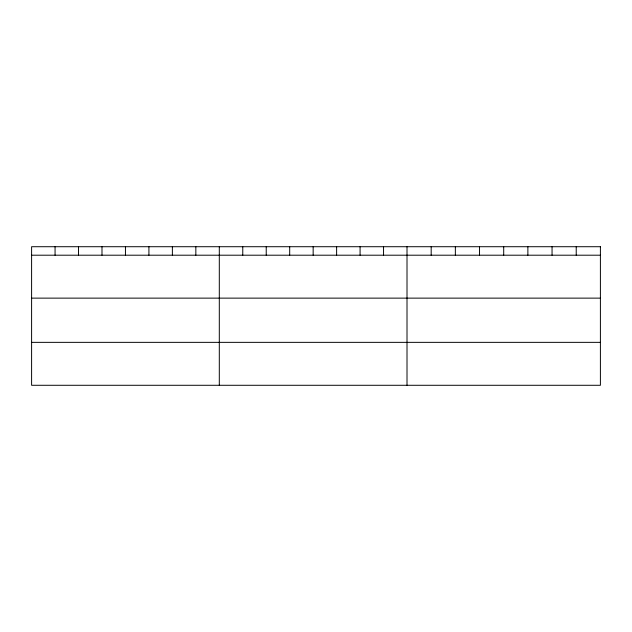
<?xml version="1.0" encoding="UTF-8"?>
<svg xmlns="http://www.w3.org/2000/svg" width="632" height="632" viewBox="0 0 632 632"><rect width="100%" height="100%" fill="white"/><g stroke="black" fill="none" stroke-linecap="round" stroke-linejoin="round"><path stroke-width="0.95" d="M31.6 255.202L600.4 255.202M31.6 298.13L600.4 298.13M31.6 342.354L600.4 342.354M576.226 246.717L576.226 255.202M552.052 246.717L552.052 255.202M527.878 246.717L527.878 255.202M503.704 246.717L503.704 255.202M479.53 246.717L479.53 255.202M455.356 246.717L455.356 255.202M431.182 246.717L431.182 255.202M407.008 246.717L407.008 385.283M383.545 246.717L383.545 255.202M360.082 246.717L360.082 255.202M336.619 246.717L336.619 255.202M313.156 246.717L313.156 255.202M289.693 246.717L289.693 255.202M266.23 246.717L266.23 255.202M242.767 246.717L242.767 255.202M219.304 246.717L219.304 385.283M195.841 246.717L195.841 255.202M172.378 246.717L172.378 255.202M148.915 246.717L148.915 255.202M125.452 246.717L125.452 255.202M101.989 246.717L101.989 255.202M78.526 246.717L78.526 255.202M55.063 246.717L55.063 255.202M600.4 246.717L31.6 246.717L31.6 385.283L600.4 385.283L600.4 246.717"/></g></svg>
